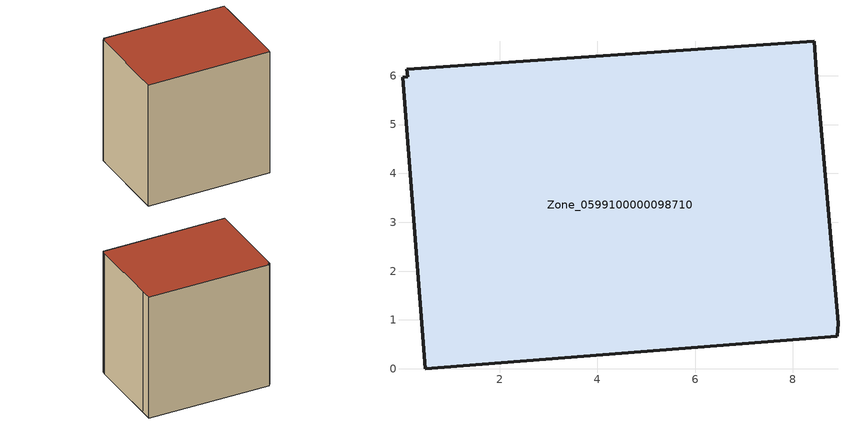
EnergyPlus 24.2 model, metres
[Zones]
Zone_0599100000098710
 floor ground (C_G): 0.47,0 0.01,5.97 0.11,5.98 0.1,6.13 8.44,6.71 8.49,5.95 8.92,0.94 8.91,0.67 z0
 wall outside (C_F): 0.11,5.98 0.01,5.97 0.47,0 8.91,0.67 8.92,0.94 8.49,5.95 8.44,6.71 0.1,6.13 0.11,5.98 z0:8.76
 roof outside (C_R): 0.01,5.97 0.47,0 8.91,0.67 8.92,0.94 8.49,5.95 8.44,6.71 0.1,6.13 0.11,5.98 z8.76
[BUILDING]
Pand.0599100000098710: North Axis=0; Terrain=City; Loads Convergence Tolerance Value=0.04; Temperature Convergence Tolerance Value=0.4; Solar Distribution=FullExterior; Maximum Number of Warmup Days=25; Minimum Number of Warmup Days=1
[Site:Location]
Rotterdam.The.Hague.AP_ZH_NLD Design_Conditions: Latitude=51.96; Longitude=4.45; Time Zone=1; Elevation=-4.5
[SITE:GROUNDTEMPERATURE:BUILDINGSURFACE]
18, 18, 18, 18, 18, 18, 18, 18, 18, 18, 18, 18
[MATERIAL] Thermal Absorptance=0.9; Solar Absorptance=0.7; Visible Absorptance=0.7
Name | Roughness | Thickness | Conductivity | Density | Specific Heat
G.TI.1946-1964 | MediumSmooth | 0.15 | 1 | 540 | 1210
F.TI.1946-1964 | Rough | 0.3 | 0.857143 | 1920 | 840
R.TI.1946-1964 | MediumRough | 0.2 | 0.277778 | 1500 | 1000
[CONSTRUCTION]
C_G: G.TI.1946-1964
C_F: F.TI.1946-1964
C_R: R.TI.1946-1964
[ZONE]
Zone_0599100000098710: Type=1; Multiplier=1; Ceiling Height=Autocalculate; Volume=Autocalculate; Floor Area=autocalculate; Part of Total Floor Area=Yes
[ZONEINFILTRATION:DESIGNFLOWRATE]
Infil_Zone_0599100000098710: Zone or ZoneList or Space or SpaceList=Zone_0599100000098710; Schedule=AlwaysOn; Design Flow Rate Calculation Method=Flow/Area; Flow Rate per Floor Area=0.003; Constant Term Coefficient=1; Temperature Term Coefficient=0; Velocity Term Coefficient=0; Velocity Squared Term Coefficient=0
[HVACTEMPLATE:ZONE:IDEALLOADSAIRSYSTEM]
Zone_0599100000098710: Maximum Heating Supply Air Temperature=50; Minimum Cooling Supply Air Temperature=13; Maximum Heating Supply Air Humidity Ratio=0.0156; Minimum Cooling Supply Air Humidity Ratio=0.0077; Heating Limit=NoLimit; Cooling Limit=NoLimit; Dehumidification Control Type=ConstantSensibleHeatRatio; Cooling Sensible Heat Ratio=0.7; Dehumidification Setpoint=60; Humidification Control Type=None; Humidification Setpoint=30; Outdoor Air Method=None; Outdoor Air Flow Rate per Person=0.00944; Outdoor Air Flow Rate per Zone Floor Area=0; Outdoor Air Flow Rate per Zone=0; Demand Controlled Ventilation Type=None; Outdoor Air Economizer Type=NoEconomizer; Heat Recovery Type=None; Sensible Heat Recovery Effectiveness=0.7; Latent Heat Recovery Effectiveness=0.65
[ZONECONTROL:THERMOSTAT]
ThermostatControl_Zone_0599100000098710: Zone or ZoneList=Zone_0599100000098710; Control Type Schedule=DualSetpointControlType; Control 1=Thermostat_Zone_0599100000098710; Temperature Difference Between Cutout And Setpoint=0
[THERMOSTATSETPOINT:DUALSETPOINT]
Thermostat_Zone_0599100000098710: Heating Setpoint Temperature Schedule=HeatingSetpoint_Zone_0599100000098710; Cooling Setpoint Temperature Schedule=CoolingSetpoint_Zone_0599100000098710
[SCHEDULE:COMPACT]
HeatingSetpoint_Zone_0599100000098710: Through: 12/31, For: AllDays, Until: 24:00, 21
CoolingSetpoint_Zone_0599100000098710: Through: 12/31, For: AllDays, Until: 24:00, 24
DualSetpointControlType: Through: 12/31, For: AllDays, Until: 24:00, 4
AlwaysOn: Through: 12/31, For: AllDays, Until: 24:00, 1
